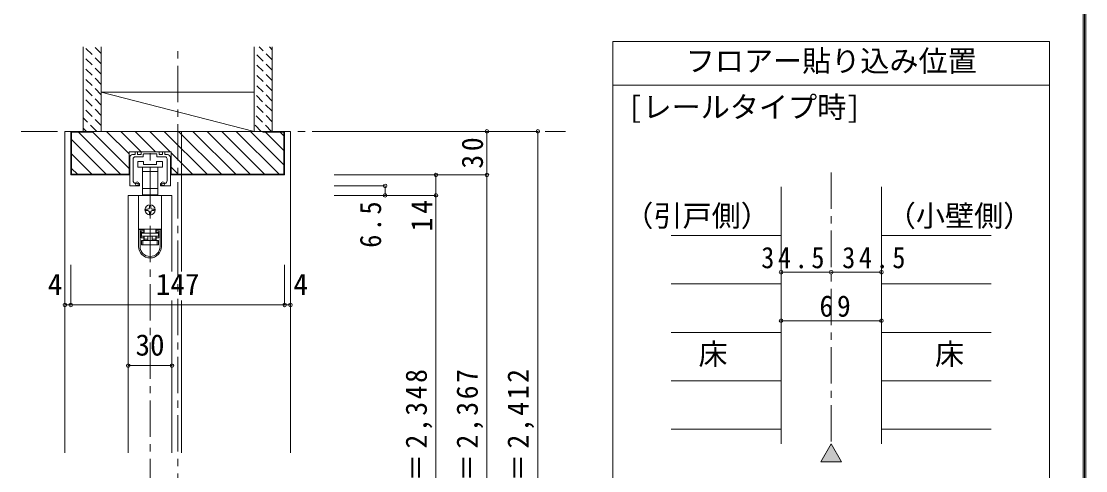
# Model space of a CAD drawing. Units: millimetres at full size, sheet at 1:5; details may follow other scales. Extents: x -957 to 993, y -689 to 708.
# Drawn here: x 261 to 993, y -227 to 82 of the extents above; entities that cross this region are included whole.
import ezdxf
from ezdxf.enums import TextEntityAlignment as Align

# ---------------------------------------------------------------- set-up
doc = ezdxf.new("R2010")
doc.units = ezdxf.units.MM
doc.header["$LTSCALE"] = 5
doc.header["$PDMODE"] = 32
doc.header["$PDSIZE"] = 2.5
doc.linetypes.add('CHAIN1', pattern=[8, 5, -1, 1, -1])
doc.linetypes.add('DASHED1', pattern=[1.8, 1.2, -0.6])
doc.layers.add('0-B_寸法', color=7, linetype='Continuous', lineweight=9)
doc.layers.add('F-1_枠', color=6, linetype='Continuous', lineweight=9)
doc.styles.add('ＭＳ ゴシック', font='')
doc.styles.get('ＭＳ ゴシック').set_extended_font_data('MS Gothic')

# ---------------------------------------------------------------- blocks, each defined once
blk = doc.blocks.new('01')
at = {"layer": '0-B_寸法'}
for p, q in [((-10.15, 6.02), (-10.15, 7.42)), ((-8.95, 7.72), (-9.85, 7.72)), ((-8.65, 6.02), (-8.65, 7.42)), ((-6.15, 7.42), (-6.15, 6.02)), ((-5.85, 7.72), (5.85, 7.72)), ((6.15, 7.42), (6.15, 6.02)), ((8.65, 6.02), (8.65, 7.42)), ((8.95, 7.72), (9.85, 7.72)), ((10.15, 6.02), (10.15, 7.42)), ((-14, 3.72), (-14, -15.48)), ((-12, 5.72), (-10.45, 5.72)), ((-11.65, 2.72), (-11.65, -12.157)), ((-10.15, 4.22), (-4.95, 4.22)), ((-6.45, 5.72), (-8.35, 5.72)), ((-4.65, 4.52), (-4.65, 5.92)), ((-4.35, 6.22), (-0.3, 6.22)), ((0, 6.52), (-0.3, 6.22)), ((0, 6.52), (0.3, 6.22)), ((4.35, 6.22), (0.3, 6.22)), ((4.65, 4.52), (4.65, 5.92)), ((10.15, 4.22), (4.95, 4.22)), ((6.45, 5.72), (8.35, 5.72)), ((12, 5.72), (10.45, 5.72)), ((11.65, 2.72), (11.65, -12.157)), ((14, 3.72), (14, -15.48)), ((-7.15, -15.48), (-7.15, -14.405)), ((7.15, -15.48), (7.15, -14.405)), ((-13.7, -15.78), (-7.45, -15.78)), ((13.7, -15.78), (7.45, -15.78))]:
    blk.add_line(p, q, dxfattribs=at)
for centre, radius, start, end in [((-9.85, 7.42), 0.3, 90, 180), ((-8.95, 7.42), 0.3, 0, 90), ((-5.85, 7.42), 0.3, 90, 180), ((5.85, 7.42), 0.3, 0, 90), ((8.95, 7.42), 0.3, 90, 180), ((9.85, 7.42), 0.3, 0, 90), ((-12, 3.72), 2, 90, 180), ((-10.15, 2.72), 1.5, 90, 180), ((-10.45, 6.02), 0.3, 270, 0), ((-8.35, 6.02), 0.3, 180, 270), ((-6.45, 6.02), 0.3, 270, 0), ((-4.95, 4.52), 0.3, 270, 0), ((-4.35, 5.92), 0.3, 90, 180), ((4.35, 5.92), 0.3, 0, 90), ((4.95, 4.52), 0.3, 180, 270), ((6.45, 6.02), 0.3, 180, 270), ((8.35, 6.02), 0.3, 270, 0), ((10.45, 6.02), 0.3, 180, 270), ((10.15, 2.72), 1.5, 0, 90), ((12, 3.72), 2, 0, 90), ((-9.65, -12.157), 2, 180, 253.54075), ((-8.8, -9.28), 5, 253.54075, 284.75682), ((-7.45, -14.405), 0.3, 0, 104.75682), ((7.45, -14.405), 0.3, 75.24318, 180), ((8.8, -9.28), 5, 255.24318, 286.45925), ((9.65, -12.157), 2, 286.45925, 0), ((-13.7, -15.48), 0.3, 180, 270), ((-7.45, -15.48), 0.3, 270, 0), ((7.45, -15.48), 0.3, 180, 270), ((13.7, -15.48), 0.3, 270, 0)]:
    blk.add_arc(centre, radius, start, end, dxfattribs=at)
for p in [(-8.8, -14.28), (8.8, -14.28)]:
    blk.add_point(p, dxfattribs=at)

msp = doc.modelspace()

# ---------------------------------------------------------------- linework, layer by layer
at = {"layer": '0-B_寸法'}
for p, q in [((967.907, 68.058), (667.907, 68.058)), ((667.907, 68.058), (667.907, -473.435)), ((303.756, 6.407), (303.756, 64.407)), ((316.256, 6.407), (316.256, 64.407)), ((421.256, 6.407), (421.256, 64.407)), ((433.756, 6.407), (433.756, 64.407)), ((967.907, 38.058), (667.907, 38.058)), ((421.256, 6.407), (316.256, 33.407)), ((421.256, 33.407), (316.256, 33.407)), ((291.256, 6.407), (295.256, 6.407)), ((291.256, -214.593), (291.256, 6.407)), ((295.256, -23.593), (295.256, 6.407)), ((295.256, 6.407), (442.256, 6.407)), ((295.756, -23.093), (295.756, 5.907)), ((310.256, 5.907), (295.756, 5.907)), ((319.59, -23.093), (295.756, 0.741)), ((300.49, 5.907), (329.49, -23.093)), ((310.256, 5.907), (310.256, 6.407)), ((335.356, -19.06), (310.256, 6.04)), ((421.256, 6.407), (316.256, 6.407)), ((335.356, -9.161), (319.789, 6.407)), ((343.688, -7.593), (329.688, 6.407)), ((353.588, -7.593), (339.588, 6.407)), ((363.487, -7.593), (349.487, 6.407)), ((388.887, -23.093), (359.387, 6.407)), ((398.786, -23.093), (369.286, 6.407)), ((371.256, 6.407), (371.256, -89.898)), ((379.186, 6.407), (408.686, -23.093)), ((418.585, -23.093), (389.085, 6.407)), ((428.485, -23.093), (398.985, 6.407)), ((438.384, -23.093), (408.884, 6.407)), ((441.756, -16.566), (418.784, 6.407)), ((427.256, 6.407), (427.256, 5.907)), ((427.256, 5.907), (441.756, 5.907)), ((441.756, -6.666), (429.183, 5.907)), ((441.756, 3.233), (439.083, 5.907)), ((441.756, -23.093), (441.756, 5.907)), ((442.256, -23.593), (442.256, 6.407)), ((446.256, 6.407), (442.256, 6.407)), ((446.256, 6.407), (446.256, -214.593)), ((616.256, 6.407), (476.256, 6.407)), ((581.256, 6.407), (581.256, -23.593)), ((616.256, 6.407), (616.256, -431.593)), ((309.691, -23.093), (295.756, -9.159)), ((335.356, -7.593), (364.156, -7.593)), ((335.356, -23.593), (335.356, -7.593)), ((341.256, -18.293), (341.256, -14.293)), ((341.256, -14.293), (345.256, -14.293)), ((345.256, -14.293), (345.256, -16.293)), ((354.256, -14.293), (358.256, -14.293)), ((354.256, -16.293), (354.256, -14.293)), ((358.256, -14.293), (358.256, -18.293)), ((364.156, -23.593), (364.156, -7.593)), ((378.987, -23.093), (364.156, -8.262)), ((299.791, -23.093), (295.756, -19.058)), ((349.756, -18.293), (341.256, -18.293)), ((344.506, -21.293), (344.506, -18.293)), ((349.756, -21.293), (344.506, -21.293)), ((344.506, -32.893), (344.506, -21.293)), ((345.256, -16.293), (354.256, -16.293)), ((358.256, -18.293), (349.756, -18.293)), ((355.006, -21.293), (349.756, -21.293)), ((355.006, -18.293), (355.006, -21.293)), ((355.006, -21.293), (355.006, -32.893)), ((369.088, -23.093), (364.156, -18.162)), ((295.256, -23.593), (335.356, -23.593)), ((295.756, -23.093), (335.356, -23.093)), ((364.156, -23.093), (441.756, -23.093)), ((364.156, -23.593), (442.256, -23.593)), ((581.256, -23.593), (476.256, -23.593)), ((546.256, -23.593), (546.256, -37.593)), ((581.256, -443.593), (581.256, -23.593)), ((344.506, -37.293), (344.506, -32.893)), ((344.506, -32.893), (349.756, -32.893)), ((349.756, -32.893), (355.006, -32.893)), ((355.006, -32.893), (355.006, -37.293)), ((511.256, -31.093), (476.256, -31.093)), ((511.256, -31.093), (511.256, -37.593)), ((783.407, -31.825), (783.407, -208.332)), ((852.407, -31.825), (852.407, -208.332)), ((334.756, -37.593), (364.756, -37.593)), ((334.756, -37.593), (334.756, -214.593)), ((341.856, -37.593), (341.856, -60.893)), ((341.856, -37.593), (357.656, -37.593)), ((345.756, -37.293), (344.506, -37.293)), ((345.756, -37.593), (345.756, -37.293)), ((355.006, -37.293), (353.756, -37.293)), ((357.656, -37.593), (357.656, -60.893)), ((364.756, -37.593), (364.756, -89.898)), ((546.256, -37.593), (476.256, -37.593)), ((546.256, -37.593), (546.256, -423.594)), ((347.256, -47.093), (348.256, -47.093)), ((348.256, -48.093), (347.256, -48.093)), ((349.256, -46.093), (349.256, -45.093)), ((349.256, -50.093), (349.256, -49.093)), ((350.256, -45.093), (350.256, -46.093)), ((350.256, -49.093), (350.256, -50.093)), ((351.256, -47.093), (352.256, -47.093)), ((352.256, -48.093), (351.256, -48.093)), ((341.856, -60.893), (341.856, -60.993)), ((341.856, -60.893), (357.656, -60.893)), ((341.856, -72.693), (341.856, -60.993)), ((342.856, -60.993), (345.556, -60.993)), ((343.656, -66.693), (343.656, -61.993)), ((345.556, -61.993), (343.656, -61.993)), ((345.556, -65.693), (343.656, -65.693)), ((343.856, -63.093), (345.756, -63.093)), ((343.856, -63.593), (343.856, -63.093)), ((344.856, -60.893), (344.856, -60.993)), ((345.556, -61.993), (345.556, -60.993)), ((345.556, -66.693), (345.556, -65.693)), ((345.756, -60.893), (345.756, -63.093)), ((345.756, -65.593), (345.756, -67.593)), ((348.256, -65.593), (348.256, -68.593)), ((351.256, -65.593), (351.256, -68.593)), ((353.756, -63.093), (353.756, -60.893)), ((353.756, -63.093), (355.656, -63.093)), ((353.756, -67.593), (353.756, -65.593)), ((353.956, -60.993), (353.956, -61.993)), ((353.956, -60.993), (356.656, -60.993)), ((355.856, -61.993), (353.956, -61.993)), ((353.956, -61.993), (353.956, -62.993)), ((353.956, -62.993), (355.856, -62.993)), ((354.656, -60.993), (354.656, -60.893)), ((355.656, -63.093), (355.656, -63.593)), ((355.856, -61.993), (355.856, -66.693)), ((356.656, -72.693), (356.656, -60.993)), ((356.656, -60.993), (357.656, -60.993)), ((357.656, -60.893), (357.656, -60.993)), ((357.656, -60.993), (357.656, -72.693)), ((707.907, -65.127), (783.407, -65.127)), ((852.407, -65.127), (927.907, -65.127)), ((343.656, -66.693), (345.556, -66.693)), ((343.856, -68.593), (343.856, -71.593)), ((344.856, -68.593), (343.856, -68.593)), ((343.856, -71.593), (344.856, -71.593)), ((344.856, -71.593), (344.856, -68.593)), ((354.656, -68.593), (344.856, -68.593)), ((344.856, -71.593), (354.656, -71.593)), ((345.556, -68.593), (345.556, -66.693)), ((353.756, -67.593), (351.256, -67.593)), ((353.756, -68.593), (353.756, -67.593)), ((353.956, -66.693), (355.856, -66.693)), ((353.956, -66.693), (353.956, -68.593)), ((354.656, -68.593), (354.656, -71.593)), ((355.656, -68.593), (354.656, -68.593)), ((354.656, -71.593), (355.656, -71.593)), ((355.656, -71.593), (355.656, -68.593)), ((295.256, -112.898), (295.256, -92.339)), ((442.256, -112.898), (442.256, -88.839)), ((783.407, -90.387), (817.907, -90.387)), ((817.907, -90.387), (852.407, -90.387)), ((707.907, -98.428), (783.407, -98.428)), ((852.407, -98.428), (927.907, -98.428)), ((442.256, -112.898), (295.256, -112.898)), ((364.756, -109.898), (364.756, -214.593)), ((371.256, -109.898), (371.256, -214.593)), ((783.407, -123.689), (852.407, -123.689)), ((707.907, -131.73), (783.407, -131.73)), ((852.407, -131.73), (927.907, -131.73)), ((364.756, -154.594), (334.756, -154.594)), ((707.907, -165.031), (783.407, -165.031)), ((852.407, -165.031), (927.907, -165.031)), ((707.907, -198.332), (783.407, -198.332)), ((852.407, -198.332), (927.907, -198.332)), ((817.907, -208.332), (810.769, -220.694)), ((817.907, -208.332), (810.769, -220.694)), ((817.907, -208.332), (825.044, -220.694)), ((825.044, -220.694), (810.769, -220.694))]:
    msp.add_line(p, q, dxfattribs=at)
at = {"layer": '0-B_寸法', "linetype": 'DASHED1'}
for p, q in [((316.256, 52.732), (304.582, 64.407)), ((316.256, 59.803), (311.653, 64.407)), ((433.756, 48.369), (421.256, 60.869)), ((433.756, 55.44), (424.79, 64.407)), ((433.756, 62.511), (431.861, 64.407)), ((316.256, 45.661), (303.756, 58.161)), ((433.756, 41.298), (421.256, 53.798)), ((316.256, 38.59), (303.756, 51.09)), ((316.256, 31.519), (303.756, 44.019)), ((433.756, 34.227), (421.256, 46.727)), ((316.256, 24.448), (303.756, 36.948)), ((433.756, 27.156), (421.256, 39.656)), ((316.256, 17.377), (303.756, 29.877)), ((433.434, 20.407), (421.256, 32.585)), ((316.256, 10.306), (303.756, 22.806)), ((433.784, 12.986), (421.256, 25.514)), ((313.084, 6.407), (303.756, 15.735)), ((433.292, 6.407), (421.256, 18.443)), ((306.013, 6.407), (303.756, 8.664)), ((426.221, 6.407), (421.256, 11.372))]:
    msp.add_line(p, q, dxfattribs=at)
at = {"layer": '0-B_寸法', "linetype": 'CHAIN1'}
for p, q in [((368.756, -453.593), (368.756, 64.407)), ((261.256, 6.407), (635.256, 6.407)), ((349.756, -443.593), (349.756, -7.593)), ((817.907, -21.825), (817.907, -208.332))]:
    msp.add_line(p, q, dxfattribs=at)
at = {"layer": '0-B_寸法', "color": 4}
for p, q in [((291.256, -112.898), (291.256, -85.339)), ((295.256, -112.898), (295.256, -85.339)), ((442.256, -112.898), (442.256, -85.339)), ((446.256, -112.898), (446.256, -85.339)), ((291.256, -112.898), (295.256, -112.898)), ((442.256, -112.898), (446.256, -112.898))]:
    msp.add_line(p, q, dxfattribs=at)
at = {"layer": '0-B_寸法'}
for points in [[(967.907, 68.058), (967.907, -473.435), (667.907, -473.435)], [(345.756, -37.293), (353.756, -37.293), (353.756, -37.593)], [(341.856, -60.993), (342.856, -60.993), (342.856, -72.693)], [(343.656, -62.993), (345.556, -62.993), (345.556, -61.993)], [(355.856, -65.693), (353.956, -65.693), (353.956, -66.693)], [(348.256, -67.593), (345.756, -67.593), (345.756, -68.593)], [(817.907, -208.332), (825.044, -220.694), (810.769, -220.694)]]:
    msp.add_lwpolyline(points, dxfattribs=at)
msp.add_lwpolyline([(343.856, -65.593), (355.656, -65.593), (355.656, -63.593), (343.856, -63.593)], close=True, dxfattribs=at)
msp.add_circle((349.756, -47.593), 3.5, dxfattribs=at)
for centre, radius, start, end in [((347.256, -47.593), 0.5, 90, 180), ((347.256, -47.593), 0.5, 180, 270), ((348.256, -46.093), 1, 270, 0), ((348.256, -49.093), 1, 0, 90), ((349.756, -45.093), 0.5, 90, 180), ((349.756, -50.093), 0.5, 180, 270), ((349.756, -45.093), 0.5, 0, 90), ((349.756, -50.093), 0.5, 270, 0), ((351.256, -46.093), 1, 180, 270), ((351.256, -49.093), 1, 90, 180), ((352.256, -47.593), 0.5, 0, 90), ((352.256, -47.593), 0.5, 270, 0), ((349.756, -72.693), 7.9, 180, 0), ((349.756, -72.693), 6.9, 180, 0)]:
    msp.add_arc(centre, radius, start, end, dxfattribs=at)
for p in [(581.256, 6.407), (616.256, 6.407), (546.256, -23.593), (581.256, -23.593), (511.256, -31.093), (511.256, -37.593), (546.256, -37.593), (783.407, -90.387), (817.907, -90.387), (852.407, -90.387), (291.256, -112.898), (295.256, -112.898), (295.256, -112.898), (442.256, -112.898), (442.256, -112.898), (446.256, -112.898), (783.407, -123.689), (852.407, -123.689), (334.756, -154.594), (364.756, -154.594)]:
    msp.add_point(p, dxfattribs=at)
at = {"layer": '0-B_寸法', "color": 16}
msp.add_solid([(825.044, -220.694), (817.907, -208.332), (810.769, -220.694)], dxfattribs=at)
at = {"layer": 'F-1_枠'}
for p, q in [((991.115, 707.602), (991.115, -689.065)), ((991.948, 707.602), (991.948, -689.065)), ((992.782, 707.602), (992.782, -689.065))]:
    msp.add_line(p, q, dxfattribs=at)

# ---------------------------------------------------------------- block references
at = {"layer": '0-B_寸法'}
msp.add_blockref('01', (349.756, -15.313), dxfattribs=at)

# ---------------------------------------------------------------- texts
at = {"layer": '0-B_寸法', "style": 'ＭＳ ゴシック'}
for s, p in [('フロアー貼り込み位置', (717.907, 43.058)), ('[レールタイプ時]', (678.247, 11.368)), ('（引戸側）', (675.71, -63.341)), ('（小壁側）', (856.074, -63.341)), ('4', (279.464, -110.398)), ('147', (353.756, -110.398)), ('4', (448.299, -110.398)), ('30', (339.756, -152.094)), ('床', (726.657, -158.38)), ('床', (889.157, -158.38))]:
    msp.add_text(s, height=14.66, dxfattribs=at).set_placement(p, align=Align.BOTTOM_LEFT)
at = {"layer": '0-B_寸法', "char_height": 14.66, "attachment_point": 7, "rotation": 90, "style": 'ＭＳ ゴシック'}
for s, insert in [('\\T1.27;\\W0.95;30', (578.756, -19.218)), ('\\T1.27;\\W0.9;6.5', (508.756, -73.555)), ('\\T1.27;\\W0.95;14', (543.756, -62.305)), ('\\T1.19;\\W0.95;ＤＨ＝2,348', (543.756, -279.344)), ('\\T1.19;\\W0.95;枠内＝2,367', (578.756, -279.344)), ('\\T1.19;\\W0.95;枠外＝2,412', (613.756, -279.344))]:
    msp.add_mtext(s, dxfattribs=dict(at, insert=insert))
at = {"layer": '0-B_寸法', "char_height": 14.66, "attachment_point": 7, "style": 'ＭＳ ゴシック'}
for s, insert in [('\\T1.28;\\W0.9;34.5', (769.788, -87.887)), ('\\T1.28;\\W0.9;34.5', (825.426, -87.887)), ('\\T1.27;\\W0.95;69', (809.782, -121.189))]:
    msp.add_mtext(s, dxfattribs=dict(at, insert=insert))

doc.saveas('drawing.dxf')
